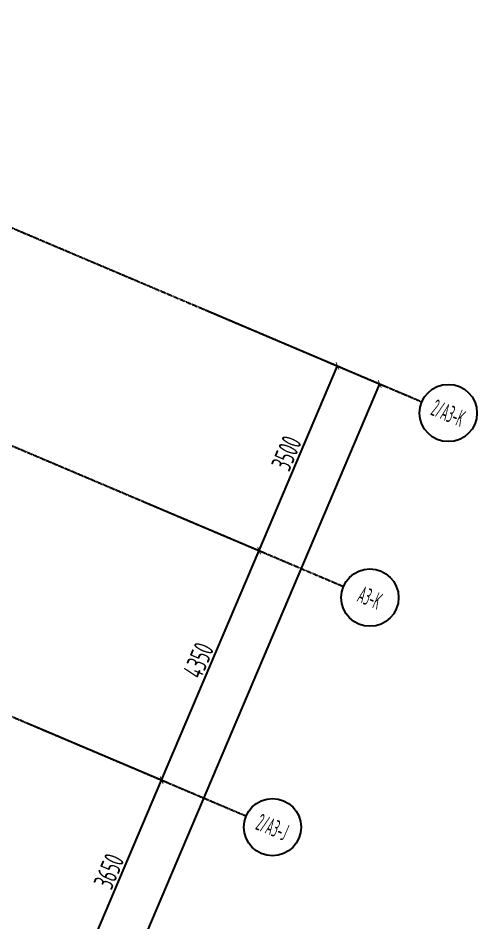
# Model space of a CAD drawing. Extents: x -3523 to 12007717, y -6694179 to 21431.
# Drawn here: x 11986508 to 11994668, y -6443241 to -6427453 of the extents above; entities that cross this region are included whole.
import ezdxf
from ezdxf.enums import TextEntityAlignment as Align

# ---------------------------------------------------------------- set-up
doc = ezdxf.new("R2010")
doc.units = 0
doc.header["$LTSCALE"] = 10
doc.header["$MEASUREMENT"] = 0
doc.linetypes.add('A3-RG-axis-100$0$CENTER', pattern=[2, 1.25, -0.25, 0.25, -0.25])
for name, color, linetype in [('A3-RG-axis-100$0$A-DIMS-100', 1, 'Continuous'), ('A3-RG-axis-100$0$A-GRID', 1, 'A3-RG-axis-100$0$CENTER'), ('A3-RG-axis-100$0$A-SYMB', 4, 'Continuous')]:
    doc.layers.add(name, color=color, linetype=linetype)
doc.styles.add('A3-RG-axis-100$0$$0$XD2008', font='xd-hzs.shx', dxfattribs={"width": 0.7, "bigfont": 'xd-hztxt.shx'})
doc.styles.add('A3-RG-axis-100$0$XD2008', font='xd-hzs.shx', dxfattribs={"width": 0.7, "bigfont": 'xd-hztxt.shx'})
doc.dimstyles.new('A3-RG-axis-100$0$XD100$0', dxfattribs={"dimscale": 100, "dimtxt": 3.5, "dimasz": 1, "dimexe": 1, "dimexo": 2, "dimgap": 0.5, "dimtad": 1, "dimdec": 0, "dimdsep": 46, "dimtxsty": 'A3-RG-axis-100$0$XD2008', "dimblk1": 'A3-RG-axis-100$0$_ARCHTICK', "dimblk2": 'A3-RG-axis-100$0$_ARCHTICK', "dimsah": 1, "dimcen": 2.5, "dimclrt": 4, "dimaunit": 1, "dimadec": 0, "dimazin": 0, "dimtfac": 1, "dimtdec": 0, "dimtix": 1, "dimtmove": 0, "dimatfit": 3, "dimfxl": 0, "dimtolj": 1, "dimtzin": 0, "dimarcsym": 0})

# ---------------------------------------------------------------- blocks, each defined once
blk = doc.blocks.new('A3-RG-axis-100$0$$0$ECADI-TAG-GRID')
at = {"color": 13}
blk.add_circle((0, 0), 5, dxfattribs=at)
at = {"style": 'A3-RG-axis-100$0$$0$XD2008', "width": 0.7}
blk.add_attdef('GRID', text='', height=5, dxfattribs=at).set_placement((0, 0), align=Align.MIDDLE)
blk = doc.blocks.new('A3-RG-axis-100$0$_ARCHTICK')
at = {"color": 0, "linetype": 'ByBlock', "const_width": 0.15}
blk.add_lwpolyline([(-0.5, -0.5), (0.5, 0.5)], dxfattribs=at)
blk = doc.blocks.new('*D289')
at = {"layer": 'A3-RG-axis-100$0$A-DIMS-100', "color": 0, "lineweight": -2}
for p, q in [((11986659, -6439750), (11989104, -6440788)), ((11987586, -6444109), (11989012, -6440749)), ((11985757, -6443333), (11987678, -6444148))]:
    blk.add_line(p, q, dxfattribs=at)
at = {"layer": 'Defpoints', "color": 0}
for p in [(11986474, -6439672), (11989012, -6440749), (11985573, -6443254)]:
    blk.add_point(p, dxfattribs=at)
at = {"layer": 'A3-RG-axis-100$0$A-DIMS-100', "color": 0, "lineweight": -2, "xscale": 100, "yscale": 100, "zscale": 100}
for p, rotation in [((11989012, -6440749), 66.99999999988144), ((11987586, -6444109), 246.9999999998815)]:
    blk.add_blockref('A3-RG-axis-100$0$_ARCHTICK', p, dxfattribs=dict(at, rotation=rotation))
at = {"layer": 'A3-RG-axis-100$0$A-DIMS-100', "color": 4, "insert": (11988092, -6442341), "char_height": 350, "attachment_point": 5, "rotation": 67, "style": 'A3-RG-axis-100$0$XD2008'}
blk.add_mtext('\\A1;3650', dxfattribs=at)
blk = doc.blocks.new('*D290')
at = {"layer": 'A3-RG-axis-100$0$A-DIMS-100', "color": 0, "lineweight": -2}
for p, q in [((11988882, -6435969), (11990804, -6436784)), ((11989012, -6440749), (11990712, -6436745)), ((11986821, -6439819), (11989104, -6440788))]:
    blk.add_line(p, q, dxfattribs=at)
at = {"layer": 'Defpoints', "color": 0}
for p in [(11988698, -6435890), (11990712, -6436745), (11986636, -6439741)]:
    blk.add_point(p, dxfattribs=at)
at = {"layer": 'A3-RG-axis-100$0$A-DIMS-100', "color": 0, "lineweight": -2, "xscale": 100, "yscale": 100, "zscale": 100}
for p, rotation in [((11990712, -6436745), 66.99999999988144), ((11989012, -6440749), 246.9999999998815)]:
    blk.add_blockref('A3-RG-axis-100$0$_ARCHTICK', p, dxfattribs=dict(at, rotation=rotation))
at = {"layer": 'A3-RG-axis-100$0$A-DIMS-100', "color": 4, "insert": (11989655, -6438659), "char_height": 350, "attachment_point": 5, "rotation": 67, "style": 'A3-RG-axis-100$0$XD2008'}
blk.add_mtext('\\A1;4350', dxfattribs=at)
blk = doc.blocks.new('*D291')
at = {"layer": 'A3-RG-axis-100$0$A-DIMS-100', "color": 0, "lineweight": -2}
for p, q in [((11989931, -6432611), (11992172, -6433562)), ((11990712, -6436745), (11992079, -6433523)), ((11988721, -6435900), (11990804, -6436784))]:
    blk.add_line(p, q, dxfattribs=at)
at = {"layer": 'Defpoints', "color": 0}
for p in [(11989747, -6432533), (11992079, -6433523), (11988537, -6435822)]:
    blk.add_point(p, dxfattribs=at)
at = {"layer": 'A3-RG-axis-100$0$A-DIMS-100', "color": 0, "lineweight": -2, "xscale": 100, "yscale": 100, "zscale": 100}
for p, rotation in [((11992079, -6433523), 66.99999999988144), ((11990712, -6436745), 246.9999999998815)]:
    blk.add_blockref('A3-RG-axis-100$0$_ARCHTICK', p, dxfattribs=dict(at, rotation=rotation))
at = {"layer": 'A3-RG-axis-100$0$A-DIMS-100', "color": 4, "insert": (11991189, -6435046), "char_height": 350, "attachment_point": 5, "rotation": 67, "style": 'A3-RG-axis-100$0$XD2008'}
blk.add_mtext('\\A1;3500', dxfattribs=at)
blk = doc.blocks.new('*D292')
at = {"layer": 'A3-RG-axis-100$0$A-DIMS-100', "color": 0, "lineweight": -2}
for p, q in [((11989787, -6432550), (11992908, -6433875)), ((11967770, -6492840), (11992816, -6433836)), ((11964387, -6491404), (11967862, -6492879))]:
    blk.add_line(p, q, dxfattribs=at)
at = {"layer": 'Defpoints', "color": 0}
for p in [(11989603, -6432472), (11992816, -6433836), (11964203, -6491326)]:
    blk.add_point(p, dxfattribs=at)
at = {"layer": 'A3-RG-axis-100$0$A-DIMS-100', "color": 0, "lineweight": -2, "xscale": 100, "yscale": 100, "zscale": 100}
for p, rotation in [((11992816, -6433836), 66.99999999988144), ((11967770, -6492840), 246.9999999998815)]:
    blk.add_blockref('A3-RG-axis-100$0$_ARCHTICK', p, dxfattribs=dict(at, rotation=rotation))
at = {"layer": 'A3-RG-axis-100$0$A-DIMS-100', "color": 4, "insert": (11980086, -6463250), "char_height": 350, "attachment_point": 5, "rotation": 67, "style": 'A3-RG-axis-100$0$XD2008'}
blk.add_mtext('\\A1;64100', dxfattribs=at)
blk = doc.blocks.new('A3-RG-axis-100')
at = {"layer": 'A3-RG-axis-100$0$A-GRID'}
for p, q in [((11907163.4, -6401280.8), (11992184.7, -6437370.3)), ((11972482, -6425204.7), (11993552.3, -6434148.5)), ((11972636.5, -6433798.2), (11990485, -6441374.5))]:
    blk.add_line(p, q, dxfattribs=at)
at = {"layer": 'A3-RG-axis-100$0$A-SYMB'}
ref = blk.add_blockref('A3-RG-axis-100$0$$0$ECADI-TAG-GRID', (11994012.5, -6434343.9), dxfattribs=dict(at, xscale=100, yscale=100, zscale=100, rotation=337))
ref.add_attrib('GRID', '2/A3-K', dxfattribs={"layer": '0', "height": 300, "rotation": 337, "style": 'A3-RG-axis-100$0$$0$XD2008', "width": 0.5}).set_placement((11994012.5, -6434343.9), align=Align.MIDDLE)
ref = blk.add_blockref('A3-RG-axis-100$0$$0$ECADI-TAG-GRID', (11992645, -6437565.6), dxfattribs=dict(at, xscale=100, yscale=100, zscale=100, rotation=337))
ref.add_attrib('GRID', 'A3-K', dxfattribs={"layer": '0', "height": 300, "rotation": 337, "style": 'A3-RG-axis-100$0$$0$XD2008', "width": 0.5}).set_placement((11992645, -6437565.6), align=Align.MIDDLE)
ref = blk.add_blockref('A3-RG-axis-100$0$$0$ECADI-TAG-GRID', (11990945.3, -6441569.8), dxfattribs=dict(at, xscale=100, yscale=100, zscale=100, rotation=337))
ref.add_attrib('GRID', '2/A3-J', dxfattribs={"layer": '0', "height": 300, "rotation": 337, "style": 'A3-RG-axis-100$0$$0$XD2008', "width": 0.5}).set_placement((11990945.3, -6441569.8), align=Align.MIDDLE)
at = {"layer": 'A3-RG-axis-100$0$A-DIMS-100'}
for base, p1, p2, picture, middle in [((11992815.9, -6433835.9), (11964203.3, -6491326.2), (11989603.3, -6432472.3), '*D292', (11980085.9, -6463250.1)), ((11992079.5, -6433523.3), (11988536.5, -6435821.7), (11989746.9, -6432533.2), '*D291', (11991188.6, -6435046.3)), ((11990711.9, -6436745.1), (11986636.4, -6439740.8), (11988698.4, -6435890.4), '*D290', (11989655, -6438659.3)), ((11989012.2, -6440749.3), (11985572.5, -6443254.4), (11986474.4, -6439672.1), '*D289', (11988092, -6442341.3))]:
    dim = blk.add_linear_dim(base=base, p1=p1, p2=p2, angle=67, dimstyle='A3-RG-axis-100$0$XD100$0', override={"dimasz": 1}, dxfattribs=at)
    dim.commit()
    dim.dimension.update_dxf_attribs({"geometry": picture, "text_midpoint": middle})

msp = doc.modelspace()

# ---------------------------------------------------------------- block references
msp.add_blockref('A3-RG-axis-100', (0, 0))

doc.saveas('drawing.dxf')
